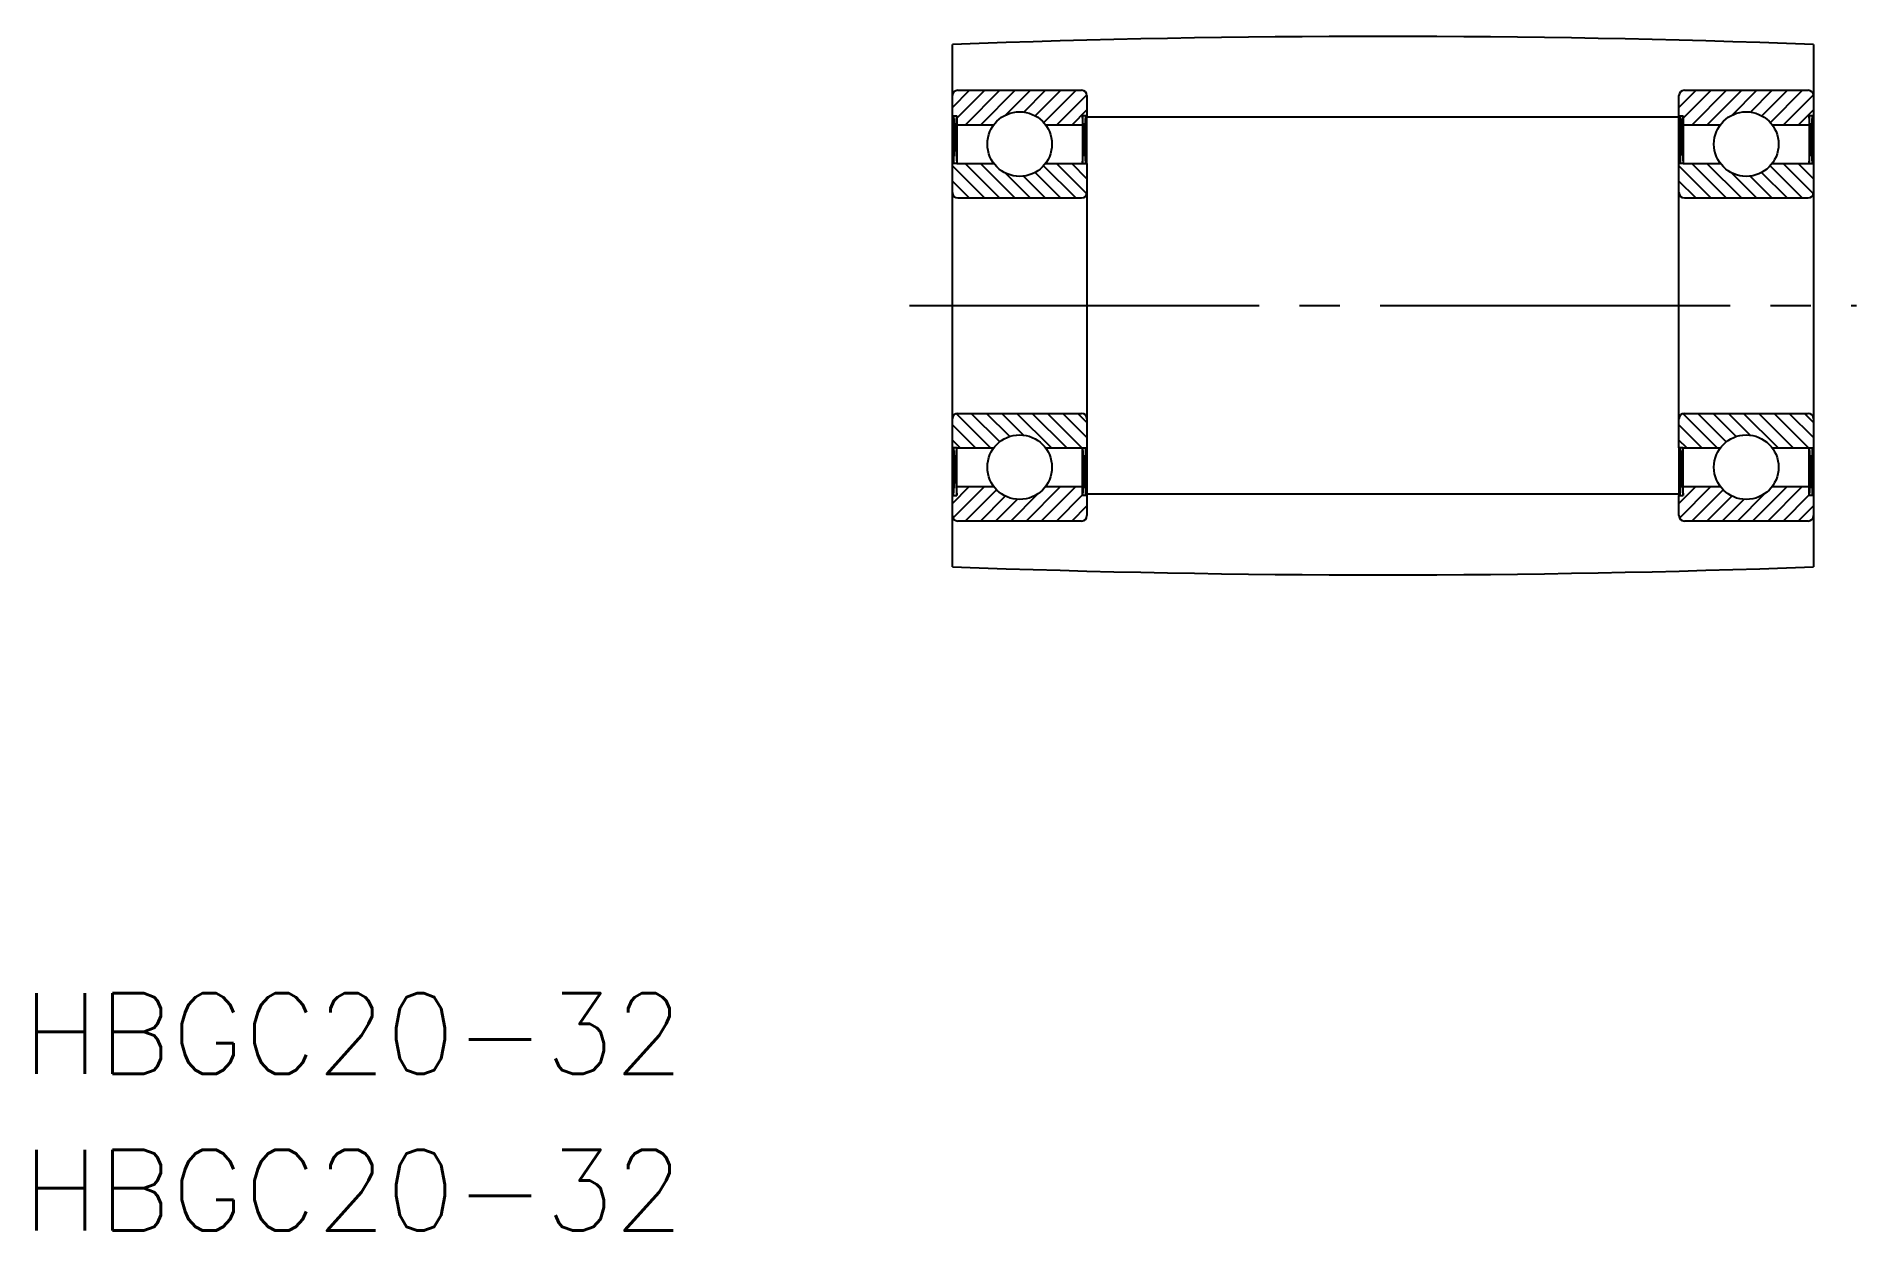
# Model space of a CAD drawing. Extents: x 94.5 to 162.1, y 137.5 to 181.9.
import ezdxf
from ezdxf.enums import TextEntityAlignment as Align

# ---------------------------------------------------------------- set-up
doc = ezdxf.new("R2010")
doc.units = 0
doc.linetypes.add('CENTER', pattern=[17.5, 13, -1.5, 1.5, -1.5])
doc.layers.get('0').update_dxf_attribs({"linetype": 'CONTINUOUS'})
doc.layers.add('CENTER', color=1, linetype='CENTER')
doc.styles.get("Standard").update_dxf_attribs({"font": 'txt.shx', "bigfont": '@extfont2.shx'})

msp = doc.modelspace()

# ---------------------------------------------------------------- linework, layer by layer
at = {"color": 7, "linetype": 'CONTINUOUS'}
for p, q in [((128.548, 162.184), (128.548, 181.584)), ((160.548, 181.584), (160.548, 162.184)), ((128.548, 178.94), (128.548, 179.684)), ((128.748, 179.884), (133.348, 179.884)), ((133.548, 179.684), (133.548, 178.94)), ((155.548, 178.94), (155.548, 179.684)), ((155.748, 179.884), (160.348, 179.884)), ((160.548, 179.684), (160.548, 178.94)), ((128.548, 177.164), (128.548, 178.94)), ((128.548, 178.94), (128.708, 178.94)), ((128.588, 177.164), (128.708, 178.94)), ((128.588, 178.94), (128.708, 177.164)), ((128.588, 178.94), (128.588, 177.164)), ((128.708, 178.94), (128.708, 177.164)), ((128.708, 178.604), (130.088, 178.604)), ((132.008, 178.604), (133.388, 178.604)), ((133.388, 177.164), (133.508, 178.94)), ((133.388, 178.94), (133.388, 177.164)), ((133.508, 177.164), (133.388, 178.94)), ((133.548, 178.94), (133.388, 178.94)), ((133.508, 178.94), (133.508, 177.164)), ((133.548, 177.164), (133.548, 178.94)), ((155.548, 178.884), (133.548, 178.884)), ((155.548, 177.164), (155.548, 178.94)), ((155.548, 178.94), (155.708, 178.94)), ((155.588, 177.164), (155.708, 178.94)), ((155.588, 178.94), (155.708, 177.164)), ((155.588, 178.94), (155.588, 177.164)), ((155.708, 178.94), (155.708, 177.164)), ((155.708, 178.604), (157.088, 178.604)), ((159.008, 178.604), (160.388, 178.604)), ((160.388, 177.164), (160.508, 178.94)), ((160.388, 178.94), (160.388, 177.164)), ((160.508, 177.164), (160.388, 178.94)), ((160.548, 178.94), (160.388, 178.94)), ((160.508, 178.94), (160.508, 177.164)), ((160.548, 177.164), (160.548, 178.94)), ((128.548, 166.604), (128.548, 177.164)), ((128.708, 177.164), (128.548, 177.164)), ((128.708, 177.164), (130.088, 177.164)), ((132.008, 177.164), (133.388, 177.164)), ((133.388, 177.164), (133.548, 177.164)), ((133.548, 177.164), (133.548, 166.604)), ((155.548, 166.604), (155.548, 177.164)), ((155.708, 177.164), (155.548, 177.164)), ((155.708, 177.164), (157.088, 177.164)), ((159.008, 177.164), (160.388, 177.164)), ((160.388, 177.164), (160.548, 177.164)), ((160.548, 177.164), (160.548, 166.604)), ((128.748, 175.884), (133.348, 175.884)), ((155.748, 175.884), (160.348, 175.884)), ((128.748, 167.884), (133.348, 167.884)), ((155.748, 167.884), (160.348, 167.884)), ((128.708, 166.604), (128.548, 166.604)), ((128.548, 166.604), (128.548, 164.828)), ((128.588, 166.604), (128.708, 164.828)), ((128.588, 164.828), (128.708, 166.604)), ((128.588, 164.828), (128.588, 166.604)), ((128.708, 166.604), (130.088, 166.604)), ((128.708, 164.828), (128.708, 166.604)), ((132.008, 166.604), (133.388, 166.604)), ((133.388, 166.604), (133.548, 166.604)), ((133.388, 164.828), (133.388, 166.604)), ((133.508, 166.604), (133.388, 164.828)), ((133.388, 166.604), (133.508, 164.828)), ((133.508, 164.828), (133.508, 166.604)), ((133.548, 166.604), (133.548, 164.828)), ((155.708, 166.604), (155.548, 166.604)), ((155.548, 166.604), (155.548, 164.828)), ((155.588, 166.604), (155.708, 164.828)), ((155.588, 164.828), (155.708, 166.604)), ((155.588, 164.828), (155.588, 166.604)), ((155.708, 166.604), (157.088, 166.604)), ((155.708, 164.828), (155.708, 166.604)), ((159.008, 166.604), (160.388, 166.604)), ((160.388, 166.604), (160.548, 166.604)), ((160.388, 164.828), (160.388, 166.604)), ((160.508, 166.604), (160.388, 164.828)), ((160.388, 166.604), (160.508, 164.828)), ((160.508, 164.828), (160.508, 166.604)), ((160.548, 166.604), (160.548, 164.828)), ((128.708, 165.164), (130.088, 165.164)), ((132.008, 165.164), (133.388, 165.164)), ((155.708, 165.164), (157.088, 165.164)), ((159.008, 165.164), (160.388, 165.164)), ((128.548, 164.084), (128.548, 164.828)), ((128.548, 164.828), (128.708, 164.828)), ((133.548, 164.828), (133.388, 164.828)), ((155.548, 164.884), (133.548, 164.884)), ((133.548, 164.828), (133.548, 164.084)), ((155.548, 164.084), (155.548, 164.828)), ((155.548, 164.828), (155.708, 164.828)), ((160.548, 164.828), (160.388, 164.828)), ((160.548, 164.828), (160.548, 164.084)), ((133.348, 163.884), (128.748, 163.884)), ((160.348, 163.884), (155.748, 163.884))]:
    msp.add_line(p, q, dxfattribs=at)
at = {"color": 3, "linetype": 'CONTINUOUS'}
for p, q in [((128.548, 179.249), (129.183, 179.884)), ((128.708, 178.843), (129.749, 179.884)), ((129.035, 178.604), (130.315, 179.884)), ((129.6, 178.604), (130.88, 179.884)), ((130.527, 178.965), (131.446, 179.884)), ((131.202, 179.074), (132.012, 179.884)), ((131.628, 178.935), (132.577, 179.884)), ((131.943, 178.684), (133.143, 179.884)), ((132.429, 178.604), (133.545, 179.72)), ((155.548, 179.249), (156.183, 179.884)), ((155.708, 178.843), (156.749, 179.884)), ((156.035, 178.604), (157.315, 179.884)), ((156.6, 178.604), (157.88, 179.884)), ((157.527, 178.965), (158.446, 179.884)), ((158.202, 179.074), (159.012, 179.884)), ((158.628, 178.935), (159.577, 179.884)), ((158.943, 178.684), (160.143, 179.884)), ((159.429, 178.604), (160.545, 179.72)), ((132.994, 178.604), (133.548, 179.158)), ((159.994, 178.604), (160.548, 179.158)), ((129.737, 175.884), (128.548, 177.073)), ((130.302, 175.884), (129.022, 177.164)), ((130.868, 175.884), (129.588, 177.164)), ((131.434, 175.884), (130.503, 176.815)), ((131.999, 175.884), (131.191, 176.693)), ((132.565, 175.884), (131.62, 176.829)), ((133.131, 175.884), (131.937, 177.078)), ((133.543, 176.038), (132.417, 177.164)), ((133.548, 176.598), (132.982, 177.164)), ((156.737, 175.884), (155.548, 177.073)), ((157.302, 175.884), (156.022, 177.164)), ((157.868, 175.884), (156.588, 177.164)), ((158.434, 175.884), (157.503, 176.815)), ((158.999, 175.884), (158.191, 176.693)), ((159.565, 175.884), (158.62, 176.829)), ((160.131, 175.884), (158.937, 177.078)), ((160.543, 176.038), (159.417, 177.164)), ((160.548, 176.598), (159.982, 177.164)), ((129.171, 175.884), (128.548, 176.507)), ((156.171, 175.884), (155.548, 176.507)), ((129.966, 166.604), (128.693, 167.877)), ((130.307, 166.828), (129.251, 167.884)), ((130.676, 167.025), (129.817, 167.884)), ((131.191, 167.076), (130.383, 167.884)), ((132.228, 166.604), (130.948, 167.884)), ((132.794, 166.604), (131.514, 167.884)), ((133.36, 166.604), (132.08, 167.884)), ((133.548, 166.982), (132.646, 167.884)), ((133.548, 167.548), (133.211, 167.884)), ((156.966, 166.604), (155.693, 167.877)), ((157.307, 166.828), (156.251, 167.884)), ((157.676, 167.025), (156.817, 167.884)), ((158.191, 167.076), (157.383, 167.884)), ((159.228, 166.604), (157.948, 167.884)), ((159.794, 166.604), (158.514, 167.884)), ((160.36, 166.604), (159.08, 167.884)), ((160.548, 166.982), (159.646, 167.884)), ((160.548, 167.548), (160.211, 167.884)), ((129.4, 166.604), (128.548, 167.456)), ((156.4, 166.604), (155.548, 167.456)), ((128.834, 166.604), (128.548, 166.891)), ((155.834, 166.604), (155.548, 166.891)), ((128.548, 164.541), (129.171, 165.164)), ((128.568, 163.996), (129.737, 165.164)), ((129.022, 163.884), (130.187, 165.048)), ((131.285, 163.884), (132.565, 165.164)), ((131.851, 163.884), (133.131, 165.164)), ((155.548, 164.541), (156.171, 165.164)), ((155.568, 163.996), (156.737, 165.164)), ((156.022, 163.884), (157.187, 165.048)), ((158.285, 163.884), (159.565, 165.164)), ((158.851, 163.884), (160.131, 165.164)), ((129.588, 163.884), (130.514, 164.81)), ((130.154, 163.884), (130.957, 164.688)), ((130.719, 163.884), (131.737, 164.902)), ((132.417, 163.884), (133.388, 164.856)), ((132.982, 163.884), (133.548, 164.45)), ((156.588, 163.884), (157.514, 164.81)), ((157.154, 163.884), (157.957, 164.688)), ((157.719, 163.884), (158.737, 164.902)), ((159.417, 163.884), (160.388, 164.856)), ((159.982, 163.884), (160.548, 164.45))]:
    msp.add_line(p, q, dxfattribs=at)
at = {"color": 7, "linetype": 'CONTINUOUS'}
for centre in [(131.048, 177.884), (158.048, 177.884), (131.048, 165.884), (158.048, 165.884)]:
    msp.add_circle(centre, 1.2, dxfattribs=at)
for centre, radius, start, end in [((144.548, -244.933), 426.817, 87.85166, 92.14834), ((128.748, 179.684), 0.2, 90, 180), ((133.348, 179.684), 0.2, 0, 90), ((155.748, 179.684), 0.2, 90, 180), ((160.348, 179.684), 0.2, 0, 90), ((128.748, 176.084), 0.2, 180, 270), ((133.348, 176.084), 0.2, 270, 0), ((155.748, 176.084), 0.2, 180, 270), ((160.348, 176.084), 0.2, 270, 0), ((128.748, 167.684), 0.2, 90, 180), ((133.348, 167.684), 0.2, 0, 90), ((155.748, 167.684), 0.2, 90, 180), ((160.348, 167.684), 0.2, 0, 90), ((128.748, 164.084), 0.2, 180, 270), ((133.348, 164.084), 0.2, 270, 0), ((155.748, 164.084), 0.2, 180, 270), ((160.348, 164.084), 0.2, 270, 0), ((144.548, 588.701), 426.817, 267.85166, 272.14834)]:
    msp.add_arc(centre, radius, start, end, dxfattribs=at)
at = {"layer": 'CENTER', "color": 1, "linetype": 'CENTER'}
msp.add_line((126.948, 171.884), (162.148, 171.884), dxfattribs=at)

# ---------------------------------------------------------------- texts
at = {"color": 7, "linetype": 'CONTINUOUS'}
for p in [(93.995, 144.845), (93.995, 139.029)]:
    msp.add_text('HBGC20-32', height=3, dxfattribs=at).set_placement(p, align=Align.MIDDLE_LEFT)

doc.saveas('drawing.dxf')
